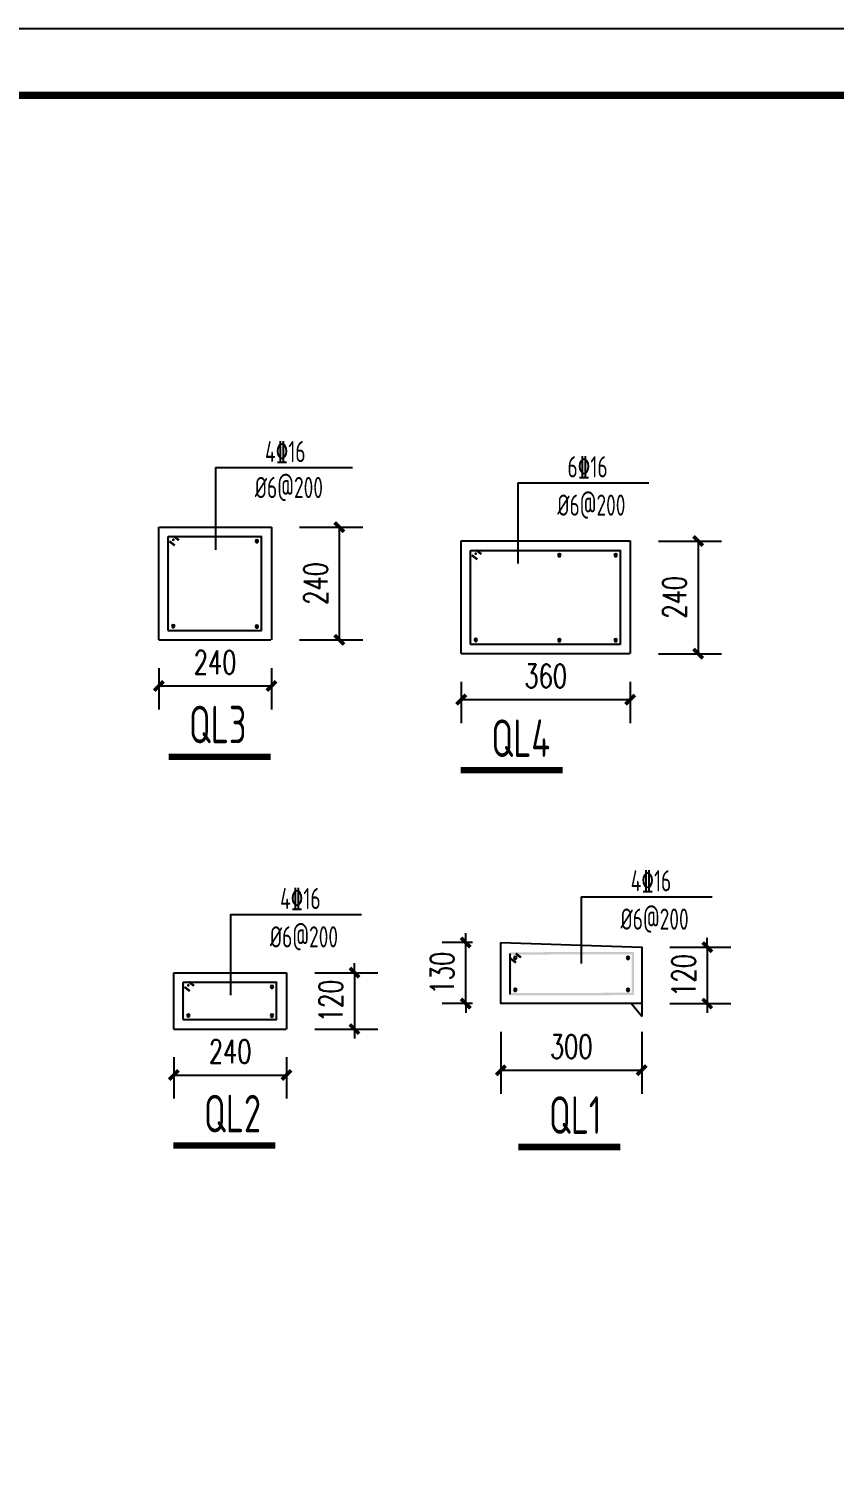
# Model space of a CAD drawing. Extents: x -89996 to 1006241, y -2176 to 440573.
# Drawn here: x 590053 to 607205, y 141760 to 172594 of the extents above; entities that cross this region are included whole.
import ezdxf

# ---------------------------------------------------------------- set-up
doc = ezdxf.new("R2010")
doc.units = 0
doc.header["$LTSCALE"] = 1000
doc.header["$MEASUREMENT"] = 0
for name, color, linetype in [('AXIS_DIM', 3, 'Continuous'), ('DIM_SYMB', 3, 'Continuous'), ('PUB_TITLE', 4, 'Continuous'), ('STPM_RBEAM_NUM', 7, 'Continuous')]:
    doc.layers.add(name, color=color, linetype=linetype)
doc.styles.add('_TCH_DIM_T3', font='SIMPLEX', dxfattribs={"width": 0.705882, "bigfont": 'GBCBIG'})
doc.styles.add('TSSD_Dimension', font='Tssdeng.shx', dxfattribs={"width": 0.8, "bigfont": 'hztxt.shx'})
doc.styles.add('TSSD_Label', font='tssdeng.shx', dxfattribs={"width": 0.7, "bigfont": 'hztxt.shx'})
doc.dimstyles.new('TCH-200-10', dxfattribs={"dimtxt": 500, "dimasz": 200, "dimexe": 500, "dimexo": 600, "dimgap": 252.5, "dimtad": 1, "dimdec": 0, "dimlfac": 0.1, "dimzin": 0, "dimdsep": 46, "dimtxsty": '_TCH_DIM_T3', "dimblk": 'ARCHTICK', "dimcen": 0.09, "dimclrd": 124, "dimclre": 124, "dimclrt": 7, "dimazin": 2, "dimtfac": 1, "dimtdec": 0, "dimtix": 1, "dimtmove": 2, "dimatfit": 3, "dimfxl": 0, "dimtolj": 1, "dimtzin": 0, "dimarcsym": 0})

# ---------------------------------------------------------------- blocks, each defined once
blk = doc.blocks.new('_ArchTick')
at = {"color": 0, "linetype": 'ByBlock', "const_width": 0.4}
blk.add_lwpolyline([(-0.5, -0.5), (0.5, 0.5)], dxfattribs=at)
blk = doc.blocks.new('*D852')
at = {"layer": 'AXIS_DIM', "color": 124, "lineweight": -2, "transparency": 16777216}
for p, q in [((596986, 152499), (596986, 152699)), ((596140, 152499), (597486, 152499)), ((596986, 152499), (596986, 151299)), ((596140, 151299), (597486, 151299)), ((596986, 151299), (596986, 151099))]:
    blk.add_line(p, q, dxfattribs=at)
at = {"layer": 'Defpoints', "color": 0, "transparency": 16777216}
for p in [(595540, 152499), (595540, 151299), (596986, 151299)]:
    blk.add_point(p, dxfattribs=at)
at = {"layer": 'AXIS_DIM', "color": 124, "lineweight": -2, "transparency": 16777216, "xscale": 200, "yscale": 200, "zscale": 200}
for p, rotation in [((596986, 152499), 270), ((596986, 151299), 90)]:
    blk.add_blockref('_ArchTick', p, dxfattribs=dict(at, rotation=rotation))
at = {"layer": 'AXIS_DIM', "color": 7, "transparency": 16777216, "insert": (596483, 151899), "char_height": 500, "attachment_point": 5, "rotation": 90, "style": '_TCH_DIM_T3'}
blk.add_mtext('\\A1;120', dxfattribs=at)
blk = doc.blocks.new('*D862')
at = {"layer": 'AXIS_DIM', "color": 124, "lineweight": -2, "transparency": 16777216}
for p, q in [((593140, 150699), (593140, 149820)), ((595540, 150699), (595540, 149820)), ((593140, 150320), (595540, 150320))]:
    blk.add_line(p, q, dxfattribs=at)
at = {"layer": 'Defpoints', "color": 0, "transparency": 16777216}
for p in [(593140, 151299), (595540, 151299), (595540, 150320)]:
    blk.add_point(p, dxfattribs=at)
at = {"layer": 'AXIS_DIM', "color": 124, "lineweight": -2, "transparency": 16777216, "xscale": 200, "yscale": 200, "zscale": 200, "rotation": 180}
blk.add_blockref('_ArchTick', (593140, 150320), dxfattribs=at)
at = {"layer": 'AXIS_DIM', "color": 124, "lineweight": -2, "transparency": 16777216, "xscale": 200, "yscale": 200, "zscale": 200}
blk.add_blockref('_ArchTick', (595540, 150320), dxfattribs=at)
at = {"layer": 'AXIS_DIM', "color": 7, "transparency": 16777216, "insert": (594340, 150823), "char_height": 500, "attachment_point": 5, "style": '_TCH_DIM_T3'}
blk.add_mtext('\\A1;240', dxfattribs=at)
blk = doc.blocks.new('*D863')
at = {"layer": 'AXIS_DIM', "color": 124, "lineweight": -2, "transparency": 16777216}
for p, q in [((600105, 151241), (600105, 149922)), ((603107, 151241), (603107, 149922)), ((600105, 150422), (603107, 150422))]:
    blk.add_line(p, q, dxfattribs=at)
at = {"layer": 'Defpoints', "color": 0, "transparency": 16777216}
for p in [(600105, 151841), (603107, 151841), (603107, 150422)]:
    blk.add_point(p, dxfattribs=at)
at = {"layer": 'AXIS_DIM', "color": 124, "lineweight": -2, "transparency": 16777216, "xscale": 200, "yscale": 200, "zscale": 200, "rotation": 180}
blk.add_blockref('_ArchTick', (600105, 150422), dxfattribs=at)
at = {"layer": 'AXIS_DIM', "color": 124, "lineweight": -2, "transparency": 16777216, "xscale": 200, "yscale": 200, "zscale": 200}
blk.add_blockref('_ArchTick', (603107, 150422), dxfattribs=at)
at = {"layer": 'AXIS_DIM', "color": 7, "transparency": 16777216, "insert": (601606, 150925), "char_height": 500, "attachment_point": 5, "style": '_TCH_DIM_T3'}
blk.add_mtext('\\A1;300', dxfattribs=at)
blk = doc.blocks.new('*D864')
at = {"layer": 'AXIS_DIM', "color": 124, "lineweight": -2, "transparency": 16777216}
for p, q in [((599358, 153141), (599358, 153341)), ((599505, 153141), (598858, 153141)), ((599358, 151841), (599358, 153141)), ((599505, 151841), (598858, 151841)), ((599358, 151841), (599358, 151641))]:
    blk.add_line(p, q, dxfattribs=at)
at = {"layer": 'Defpoints', "color": 0, "transparency": 16777216}
for p in [(599358, 153141), (600105, 153141), (600105, 151841)]:
    blk.add_point(p, dxfattribs=at)
at = {"layer": 'AXIS_DIM', "color": 124, "lineweight": -2, "transparency": 16777216, "xscale": 200, "yscale": 200, "zscale": 200}
for p, rotation in [((599358, 153141), 270), ((599358, 151841), 90)]:
    blk.add_blockref('_ArchTick', p, dxfattribs=dict(at, rotation=rotation))
at = {"layer": 'AXIS_DIM', "color": 7, "transparency": 16777216, "insert": (598855, 152491), "char_height": 500, "attachment_point": 5, "rotation": 90, "style": '_TCH_DIM_T3'}
blk.add_mtext('\\A1;130', dxfattribs=at)
blk = doc.blocks.new('*D865')
at = {"layer": 'AXIS_DIM', "color": 124, "lineweight": -2, "transparency": 16777216}
for p, q in [((603707, 153041), (605004, 153041)), ((604504, 153041), (604504, 153241)), ((604504, 153041), (604504, 151841)), ((603707, 151841), (605004, 151841)), ((604504, 151841), (604504, 151641))]:
    blk.add_line(p, q, dxfattribs=at)
at = {"layer": 'Defpoints', "color": 0, "transparency": 16777216}
for p in [(603107, 153041), (603107, 151841), (604504, 151841)]:
    blk.add_point(p, dxfattribs=at)
at = {"layer": 'AXIS_DIM', "color": 124, "lineweight": -2, "transparency": 16777216, "xscale": 200, "yscale": 200, "zscale": 200}
for p, rotation in [((604504, 153041), 270), ((604504, 151841), 90)]:
    blk.add_blockref('_ArchTick', p, dxfattribs=dict(at, rotation=rotation))
at = {"layer": 'AXIS_DIM', "color": 7, "transparency": 16777216, "insert": (604001, 152441), "char_height": 500, "attachment_point": 5, "rotation": 90, "style": '_TCH_DIM_T3'}
blk.add_mtext('\\A1;120', dxfattribs=at)
blk = doc.blocks.new('*D854')
at = {"layer": 'AXIS_DIM', "color": 124, "lineweight": -2, "transparency": 16777216}
for p, q in [((595819, 161987), (597165, 161987)), ((596665, 161987), (596665, 159584)), ((595819, 159584), (597165, 159584))]:
    blk.add_line(p, q, dxfattribs=at)
at = {"layer": 'Defpoints', "color": 0, "transparency": 16777216}
for p in [(595219, 161987), (595219, 159584), (596665, 159584)]:
    blk.add_point(p, dxfattribs=at)
at = {"layer": 'AXIS_DIM', "color": 124, "lineweight": -2, "transparency": 16777216, "xscale": 200, "yscale": 200, "zscale": 200}
for p, rotation in [((596665, 161987), 90), ((596665, 159584), 270)]:
    blk.add_blockref('_ArchTick', p, dxfattribs=dict(at, rotation=rotation))
at = {"layer": 'AXIS_DIM', "color": 7, "transparency": 16777216, "insert": (596162, 160786), "char_height": 500, "attachment_point": 5, "rotation": 90, "style": '_TCH_DIM_T3'}
blk.add_mtext('\\A1;240', dxfattribs=at)
blk = doc.blocks.new('*D867')
at = {"layer": 'AXIS_DIM', "color": 124, "lineweight": -2, "transparency": 16777216}
for p, q in [((592819, 158984), (592819, 158105)), ((595219, 158984), (595219, 158105)), ((592819, 158605), (595219, 158605))]:
    blk.add_line(p, q, dxfattribs=at)
at = {"layer": 'Defpoints', "color": 0, "transparency": 16777216}
for p in [(592819, 159584), (595219, 159584), (595219, 158605)]:
    blk.add_point(p, dxfattribs=at)
at = {"layer": 'AXIS_DIM', "color": 124, "lineweight": -2, "transparency": 16777216, "xscale": 200, "yscale": 200, "zscale": 200, "rotation": 180}
blk.add_blockref('_ArchTick', (592819, 158605), dxfattribs=at)
at = {"layer": 'AXIS_DIM', "color": 124, "lineweight": -2, "transparency": 16777216, "xscale": 200, "yscale": 200, "zscale": 200}
blk.add_blockref('_ArchTick', (595219, 158605), dxfattribs=at)
at = {"layer": 'AXIS_DIM', "color": 7, "transparency": 16777216, "insert": (594019, 159108), "char_height": 500, "attachment_point": 5, "style": '_TCH_DIM_T3'}
blk.add_mtext('\\A1;240', dxfattribs=at)
blk = doc.blocks.new('*D855')
at = {"layer": 'AXIS_DIM', "color": 124, "lineweight": -2, "transparency": 16777216}
for p, q in [((603463, 161691), (604809, 161691)), ((604309, 161691), (604309, 159292)), ((603463, 159292), (604809, 159292))]:
    blk.add_line(p, q, dxfattribs=at)
at = {"layer": 'Defpoints', "color": 0, "transparency": 16777216}
for p in [(602863, 161691), (602863, 159292), (604309, 159292)]:
    blk.add_point(p, dxfattribs=at)
at = {"layer": 'AXIS_DIM', "color": 124, "lineweight": -2, "transparency": 16777216, "xscale": 200, "yscale": 200, "zscale": 200}
for p, rotation in [((604309, 161691), 90), ((604309, 159292), 270)]:
    blk.add_blockref('_ArchTick', p, dxfattribs=dict(at, rotation=rotation))
at = {"layer": 'AXIS_DIM', "color": 7, "transparency": 16777216, "insert": (603806, 160492), "char_height": 500, "attachment_point": 5, "rotation": 90, "style": '_TCH_DIM_T3'}
blk.add_mtext('\\A1;240', dxfattribs=at)
blk = doc.blocks.new('*D868')
at = {"layer": 'AXIS_DIM', "color": 124, "lineweight": -2, "transparency": 16777216}
for p, q in [((599263, 158692), (599263, 157813)), ((602863, 158692), (602863, 157813)), ((599263, 158313), (602863, 158313))]:
    blk.add_line(p, q, dxfattribs=at)
at = {"layer": 'Defpoints', "color": 0, "transparency": 16777216}
for p in [(599263, 159292), (602863, 159292), (602863, 158313)]:
    blk.add_point(p, dxfattribs=at)
at = {"layer": 'AXIS_DIM', "color": 124, "lineweight": -2, "transparency": 16777216, "xscale": 200, "yscale": 200, "zscale": 200, "rotation": 180}
blk.add_blockref('_ArchTick', (599263, 158313), dxfattribs=at)
at = {"layer": 'AXIS_DIM', "color": 124, "lineweight": -2, "transparency": 16777216, "xscale": 200, "yscale": 200, "zscale": 200}
blk.add_blockref('_ArchTick', (602863, 158313), dxfattribs=at)
at = {"layer": 'AXIS_DIM', "color": 7, "transparency": 16777216, "insert": (601063, 158816), "char_height": 500, "attachment_point": 5, "style": '_TCH_DIM_T3'}
blk.add_mtext('\\A1;360', dxfattribs=at)

msp = doc.modelspace()

# ---------------------------------------------------------------- hatches: boundary and pattern name
h = msp.add_hatch(color=256)
edge = h.paths.add_edge_path()
edge.add_ellipse((593127.58, 161716.52), major_axis=(-21.21, 21.21), ratio=1, start_angle=225, end_angle=405)
edge.add_ellipse((593127.58, 161716.52), major_axis=(-21.21, 21.21), ratio=1, start_angle=45, end_angle=225)
h = msp.add_hatch(color=256)
edge = h.paths.add_edge_path()
edge.add_ellipse((594908.49, 161686.3), major_axis=(-21.21, 21.21), ratio=1, start_angle=225, end_angle=405)
edge.add_ellipse((594908.49, 161686.3), major_axis=(-21.21, 21.21), ratio=1, start_angle=45, end_angle=225)
h = msp.add_hatch(color=256)
edge = h.paths.add_edge_path()
edge.add_ellipse((599571.64, 161420.59), major_axis=(-21.21, 21.21), ratio=1, start_angle=225, end_angle=405)
edge.add_ellipse((599571.64, 161420.59), major_axis=(-21.21, 21.21), ratio=1, start_angle=45, end_angle=225)
h = msp.add_hatch(color=256)
edge = h.paths.add_edge_path()
edge.add_ellipse((601352.55, 161390.37), major_axis=(-21.21, 21.21), ratio=1, start_angle=225, end_angle=405)
edge.add_ellipse((601352.55, 161390.37), major_axis=(-21.21, 21.21), ratio=1, start_angle=45, end_angle=225)
h = msp.add_hatch(color=256)
edge = h.paths.add_edge_path()
edge.add_ellipse((602552.55, 161390.37), major_axis=(-21.21, 21.21), ratio=1, start_angle=225, end_angle=405)
edge.add_ellipse((602552.55, 161390.37), major_axis=(-21.21, 21.21), ratio=1, start_angle=45, end_angle=225)
h = msp.add_hatch(color=256)
edge = h.paths.add_edge_path()
edge.add_ellipse((593127.58, 159876.01), major_axis=(-21.21, 21.21), ratio=1, start_angle=225, end_angle=405)
edge.add_ellipse((593127.58, 159876.01), major_axis=(-21.21, 21.21), ratio=1, start_angle=45, end_angle=225)
h = msp.add_hatch(color=256)
edge = h.paths.add_edge_path()
edge.add_ellipse((594908.49, 159870.06), major_axis=(-21.21, 21.21), ratio=1, start_angle=225, end_angle=405)
edge.add_ellipse((594908.49, 159870.06), major_axis=(-21.21, 21.21), ratio=1, start_angle=45, end_angle=225)
h = msp.add_hatch(color=256)
edge = h.paths.add_edge_path()
edge.add_ellipse((599571.64, 159583.94), major_axis=(-21.21, 21.21), ratio=1, start_angle=225, end_angle=405)
edge.add_ellipse((599571.64, 159583.94), major_axis=(-21.21, 21.21), ratio=1, start_angle=45, end_angle=225)
h = msp.add_hatch(color=256)
edge = h.paths.add_edge_path()
edge.add_ellipse((601352.55, 159578), major_axis=(-21.21, 21.21), ratio=1, start_angle=225, end_angle=405)
edge.add_ellipse((601352.55, 159578), major_axis=(-21.21, 21.21), ratio=1, start_angle=45, end_angle=225)
h = msp.add_hatch(color=256)
edge = h.paths.add_edge_path()
edge.add_ellipse((602552.55, 159578), major_axis=(-21.21, 21.21), ratio=1, start_angle=225, end_angle=405)
edge.add_ellipse((602552.55, 159578), major_axis=(-21.21, 21.21), ratio=1, start_angle=45, end_angle=225)
h = msp.add_hatch(color=256)
edge = h.paths.add_edge_path()
edge.add_ellipse((600415.63, 152814.67), major_axis=(-21.21, 21.21), ratio=1, start_angle=225, end_angle=405)
edge.add_ellipse((600415.63, 152814.67), major_axis=(-21.21, 21.21), ratio=1, start_angle=45, end_angle=225)
h = msp.add_hatch(color=256)
edge = h.paths.add_edge_path()
edge.add_ellipse((602815.32, 152814.21), major_axis=(-21.21, 21.21), ratio=1, start_angle=225, end_angle=405)
edge.add_ellipse((602815.32, 152814.21), major_axis=(-21.21, 21.21), ratio=1, start_angle=45, end_angle=225)
h = msp.add_hatch(color=256)
edge = h.paths.add_edge_path()
edge.add_ellipse((593448.44, 152228.19), major_axis=(-21.21, 21.21), ratio=1, start_angle=225, end_angle=405)
edge.add_ellipse((593448.44, 152228.19), major_axis=(-21.21, 21.21), ratio=1, start_angle=45, end_angle=225)
h = msp.add_hatch(color=256)
edge = h.paths.add_edge_path()
edge.add_ellipse((595229.35, 152197.96), major_axis=(-21.21, 21.21), ratio=1, start_angle=225, end_angle=405)
edge.add_ellipse((595229.35, 152197.96), major_axis=(-21.21, 21.21), ratio=1, start_angle=45, end_angle=225)
h = msp.add_hatch(color=256)
edge = h.paths.add_edge_path()
edge.add_ellipse((600413.96, 152133.06), major_axis=(-21.21, 21.21), ratio=1, start_angle=225, end_angle=405)
edge.add_ellipse((600413.96, 152133.06), major_axis=(-21.21, 21.21), ratio=1, start_angle=45, end_angle=225)
h = msp.add_hatch(color=256)
edge = h.paths.add_edge_path()
edge.add_ellipse((602815.32, 152132.4), major_axis=(-21.21, 21.21), ratio=1, start_angle=225, end_angle=405)
edge.add_ellipse((602815.32, 152132.4), major_axis=(-21.21, 21.21), ratio=1, start_angle=45, end_angle=225)
h = msp.add_hatch(color=256)
edge = h.paths.add_edge_path()
edge.add_ellipse((593448.44, 151591.07), major_axis=(-21.21, 21.21), ratio=1, start_angle=225, end_angle=405)
edge.add_ellipse((593448.44, 151591.07), major_axis=(-21.21, 21.21), ratio=1, start_angle=45, end_angle=225)
h = msp.add_hatch(color=256)
edge = h.paths.add_edge_path()
edge.add_ellipse((595229.35, 151585.12), major_axis=(-21.21, 21.21), ratio=1, start_angle=225, end_angle=405)
edge.add_ellipse((595229.35, 151585.12), major_axis=(-21.21, 21.21), ratio=1, start_angle=45, end_angle=225)

# ---------------------------------------------------------------- linework, layer by layer
at = {"color": 3}
for p, q in [((594026.26, 163256.14), (594026.26, 161506.03)), ((594026.26, 163256.14), (596942.38, 163256.14)), ((600470.33, 162932.45), (600470.33, 161210.09)), ((600470.33, 162932.45), (603261.29, 162932.45)), ((601817.07, 154117.85), (601817.07, 152697.76)), ((601817.07, 154117.85), (604608.03, 154117.85)), ((594347.13, 153740.05), (594347.13, 152017.69)), ((594347.13, 153740.05), (597138.08, 153740.05))]:
    msp.add_line(p, q, dxfattribs=at)
for p, q in [((592818.86, 161987.19), (595218.86, 161987.19)), ((592818.86, 159584.28), (592818.86, 161987.19)), ((595218.86, 161987.19), (595218.86, 159584.28)), ((593018.86, 161787.19), (595008.86, 161787.19)), ((593018.86, 159784.28), (593018.86, 161787.19)), ((595008.86, 159784.28), (595008.86, 161787.19)), ((599262.93, 161691.26), (602862.93, 161691.26)), ((599262.93, 159292.21), (599262.93, 161691.26)), ((602862.93, 161691.26), (602862.93, 159292.21)), ((599462.93, 161491.26), (602652.93, 161491.26)), ((599462.93, 159492.21), (599462.93, 161491.26)), ((602652.93, 159492.21), (602652.93, 161491.26)), ((593018.86, 159784.28), (595008.86, 159784.28)), ((592818.86, 159584.28), (595208.86, 159584.28)), ((592818.86, 159584.28), (595208.86, 159584.28)), ((599462.93, 159492.21), (602652.93, 159492.21)), ((599262.93, 159292.21), (602852.93, 159292.21)), ((599262.93, 159292.21), (602852.93, 159292.21)), ((600305.25, 152041.33), (600305.25, 152909.81)), ((593139.73, 152498.85), (595539.73, 152498.85)), ((593139.73, 151299.33), (593139.73, 152498.85)), ((595539.73, 152498.85), (595539.73, 151299.33)), ((593339.73, 152298.85), (595329.73, 152298.85)), ((593339.73, 151499.33), (593339.73, 152298.85)), ((595329.73, 151499.33), (595329.73, 152298.85)), ((603106.55, 151567.45), (602883.94, 151841.33)), ((603106.55, 151841.33), (603106.55, 151567.45)), ((593339.73, 151499.33), (595329.73, 151499.33)), ((593139.73, 151299.33), (595529.73, 151299.33)), ((593139.73, 151299.33), (595529.73, 151299.33))]:
    msp.add_line(p, q)
at = {"const_width": 50}
for points in [[(593043.86, 161685.2), (593159.96, 161595.53)], [(593137.73, 161794.19), (593248.61, 161707.45)], [(599487.93, 161389.27), (599604.03, 161299.6)], [(599581.79, 161498.25), (599692.68, 161411.52)], [(600313.26, 152801.44), (600429.36, 152711.77)], [(600424.11, 152908.32), (600535, 152821.59)], [(593458.59, 152305.85), (593569.48, 152219.11)], [(593364.73, 152196.86), (593480.83, 152107.19)]]:
    msp.add_lwpolyline(points, dxfattribs=at)
msp.add_lwpolyline([(600105.25, 153141.33), (603106.55, 153041.33), (603106.55, 151841.33), (600105.25, 151841.33)], close=True)
for centre, start_param, end_param in [((594908.49, 161686.3), 3.92699082, 7.06858347), ((594908.49, 161686.3), 0.78539816, 3.92699082), ((601352.55, 161390.37), 3.92699082, 7.06858347), ((601352.55, 161390.37), 0.78539816, 3.92699082), ((602552.55, 161390.37), 3.92699082, 7.06858347), ((602552.55, 161390.37), 0.78539816, 3.92699082), ((593127.58, 159876.01), 3.92699082, 7.06858347), ((593127.58, 159876.01), 0.78539816, 3.92699082), ((594908.49, 159870.06), 3.92699082, 7.06858347), ((594908.49, 159870.06), 0.78539816, 3.92699082), ((599571.64, 159583.94), 3.92699082, 7.06858347), ((599571.64, 159583.94), 0.78539816, 3.92699082), ((601352.55, 159578), 3.92699082, 7.06858347), ((601352.55, 159578), 0.78539816, 3.92699082), ((602552.55, 159578), 3.92699082, 7.06858347), ((602552.55, 159578), 0.78539816, 3.92699082), ((600413.96, 152814.87), 3.92699082, 7.06858347), ((600413.96, 152814.87), 0.78539816, 3.92699082), ((602815.32, 152814.21), 3.92699082, 7.06858347), ((602815.32, 152814.21), 0.78539816, 3.92699082), ((595229.35, 152197.96), 3.92699082, 7.06858347), ((595229.35, 152197.96), 0.78539816, 3.92699082), ((600413.96, 152133.06), 3.92699082, 7.06858347), ((600413.96, 152133.06), 0.78539816, 3.92699082), ((602815.32, 152132.4), 3.92699082, 7.06858347), ((602815.32, 152132.4), 0.78539816, 3.92699082), ((593448.44, 151591.07), 3.92699082, 7.06858347), ((593448.44, 151591.07), 0.78539816, 3.92699082), ((595229.35, 151585.12), 3.92699082, 7.06858347), ((595229.35, 151585.12), 0.78539816, 3.92699082)]:
    msp.add_ellipse(centre, major_axis=(-21.21, 21.21), ratio=1, start_param=start_param, end_param=end_param)
for points in [[(593043.86, 161787.19), (592993.86, 161787.19), (593043.86, 159809.28), (592993.86, 159759.28)], [(594983.86, 161762.19), (595033.86, 161812.19), (593019.31, 161762.19), (593019.31, 161812.19)], [(594983.86, 159809.28), (595033.86, 159759.28), (594983.86, 161762.19), (595033.86, 161812.19)], [(599487.93, 161491.26), (599437.93, 161491.26), (599487.93, 159517.21), (599437.93, 159467.21)], [(602627.93, 161466.26), (602677.93, 161516.26), (599463.37, 161466.26), (599463.37, 161516.26)], [(602627.93, 159517.21), (602677.93, 159467.21), (602627.93, 161466.26), (602677.93, 161516.26)], [(593043.86, 159809.28), (592993.86, 159759.28), (594983.86, 159809.28), (595033.86, 159759.28)], [(599487.93, 159517.21), (599437.93, 159467.21), (602627.93, 159517.21), (602677.93, 159467.21)], [(602890.7, 152890.1), (602940.7, 152940.1), (600305.69, 152884.81), (600305.69, 152934.81)], [(602890.7, 152071.61), (602940.7, 152021.61), (602890.7, 152890.1), (602940.7, 152940.1)], [(600330.25, 152909.81), (600280.25, 152909.81), (600330.25, 152066.33), (600280.25, 152016.33)], [(595304.73, 152273.85), (595354.73, 152323.85), (593340.17, 152273.85), (593340.17, 152323.85)], [(595304.73, 151524.33), (595354.73, 151474.33), (595304.73, 152273.85), (595354.73, 152323.85)], [(593364.73, 152298.85), (593314.73, 152298.85), (593364.73, 151524.33), (593314.73, 151474.33)], [(600330.25, 152066.33), (600280.25, 152016.33), (602890.7, 152071.61), (602940.7, 152021.61)], [(593364.73, 151524.33), (593314.73, 151474.33), (595304.73, 151524.33), (595354.73, 151474.33)]]:
    msp.add_trace(points)
at = {"layer": 'DIM_SYMB', "const_width": 140}
for points in [[(593027.84, 157095.62), (595203.22, 157095.62)], [(599249.71, 156811.91), (601425.09, 156811.91)], [(593126.51, 148819.03), (595301.89, 148819.03)], [(600476.35, 148787.79), (602651.73, 148787.79)]]:
    msp.add_lwpolyline(points, dxfattribs=at)
at = {"layer": 'PUB_TITLE'}
msp.add_lwpolyline([(558342.77, 109593.71), (647442.77, 109593.71), (647442.77, 172593.71), (558342.77, 172593.71)], close=True, dxfattribs=at)
at = {"layer": 'PUB_TITLE', "const_width": 159.09}
msp.add_lwpolyline([(560640.74, 110300.78), (560640.74, 171179.57), (646028.62, 171179.57), (646028.62, 110300.78)], close=True, dxfattribs=at)

# ---------------------------------------------------------------- texts
at = {"style": 'TSSD_Dimension', "width": 0.7}
for s, p in [('4%%13216', (595082.39, 163369.47)), ('6%%13216', (601526.45, 163045.78)), ('%%C6@200', (594865.18, 162604.73)), ('%%C6@200', (601309.24, 162230.1)), ('4%%13216', (602873.2, 154231.18)), ('4%%13216', (595403.25, 153853.38)), ('%%C6@200', (602655.99, 153415.5)), ('%%C6@200', (595186.04, 153037.69))]:
    msp.add_text(s, height=450, dxfattribs=at).set_placement(p)
at = {"layer": 'STPM_RBEAM_NUM', "style": 'TSSD_Label', "width": 0.7}
for s, p in [('QL3', (593459.83, 157383.98)), ('QL4', (599903.89, 157091.91)), ('QL2', (593780.69, 149099.03)), ('QL1', (601130.53, 149067.79))]:
    msp.add_text(s, height=800, rotation=360, dxfattribs=at).set_placement(p)

# ---------------------------------------------------------------- dimensions: what is measured, and where the dimension line sits
at = {"layer": 'AXIS_DIM'}
for base, p1, p2, picture, middle in [((596664.67, 159584.28), (595218.86, 161987.19), (595218.86, 159584.28), '*D854', (596162.17, 160785.73)), ((604308.74, 159292.21), (602862.93, 161691.26), (602862.93, 159292.21), '*D855', (603806.24, 160491.73)), ((599357.89, 153141.33), (600105.25, 151841.33), (600105.25, 153141.33), '*D864', (598855.39, 152491.33)), ((604503.53, 151841.33), (603106.55, 153041.33), (603106.55, 151841.33), '*D865', (604001.03, 152441.33)), ((596985.54, 151299.33), (595539.73, 152498.85), (595539.73, 151299.33), '*D852', (596483.04, 151899.09))]:
    dim = msp.add_linear_dim(base=base, p1=p1, p2=p2, angle=90, dimstyle='TCH-200-10', dxfattribs=at)
    dim.commit()
    dim.dimension.update_dxf_attribs({"geometry": picture, "text_midpoint": middle})
for base, p1, p2, picture, middle in [((595218.86, 158605.35), (592818.86, 159584.28), (595218.86, 159584.28), '*D867', (594018.86, 159107.85)), ((602862.93, 158313.29), (599262.93, 159292.21), (602862.93, 159292.21), '*D868', (601062.93, 158815.79)), ((603106.55, 150422.49), (600105.25, 151841.33), (603106.55, 151841.33), '*D863', (601605.9, 150924.99)), ((595539.73, 150320.41), (593139.73, 151299.33), (595539.73, 151299.33), '*D862', (594339.73, 150822.91))]:
    dim = msp.add_linear_dim(base=base, p1=p1, p2=p2, dimstyle='TCH-200-10', dxfattribs=at)
    dim.commit()
    dim.dimension.update_dxf_attribs({"geometry": picture, "text_midpoint": middle})

doc.saveas('drawing.dxf')
